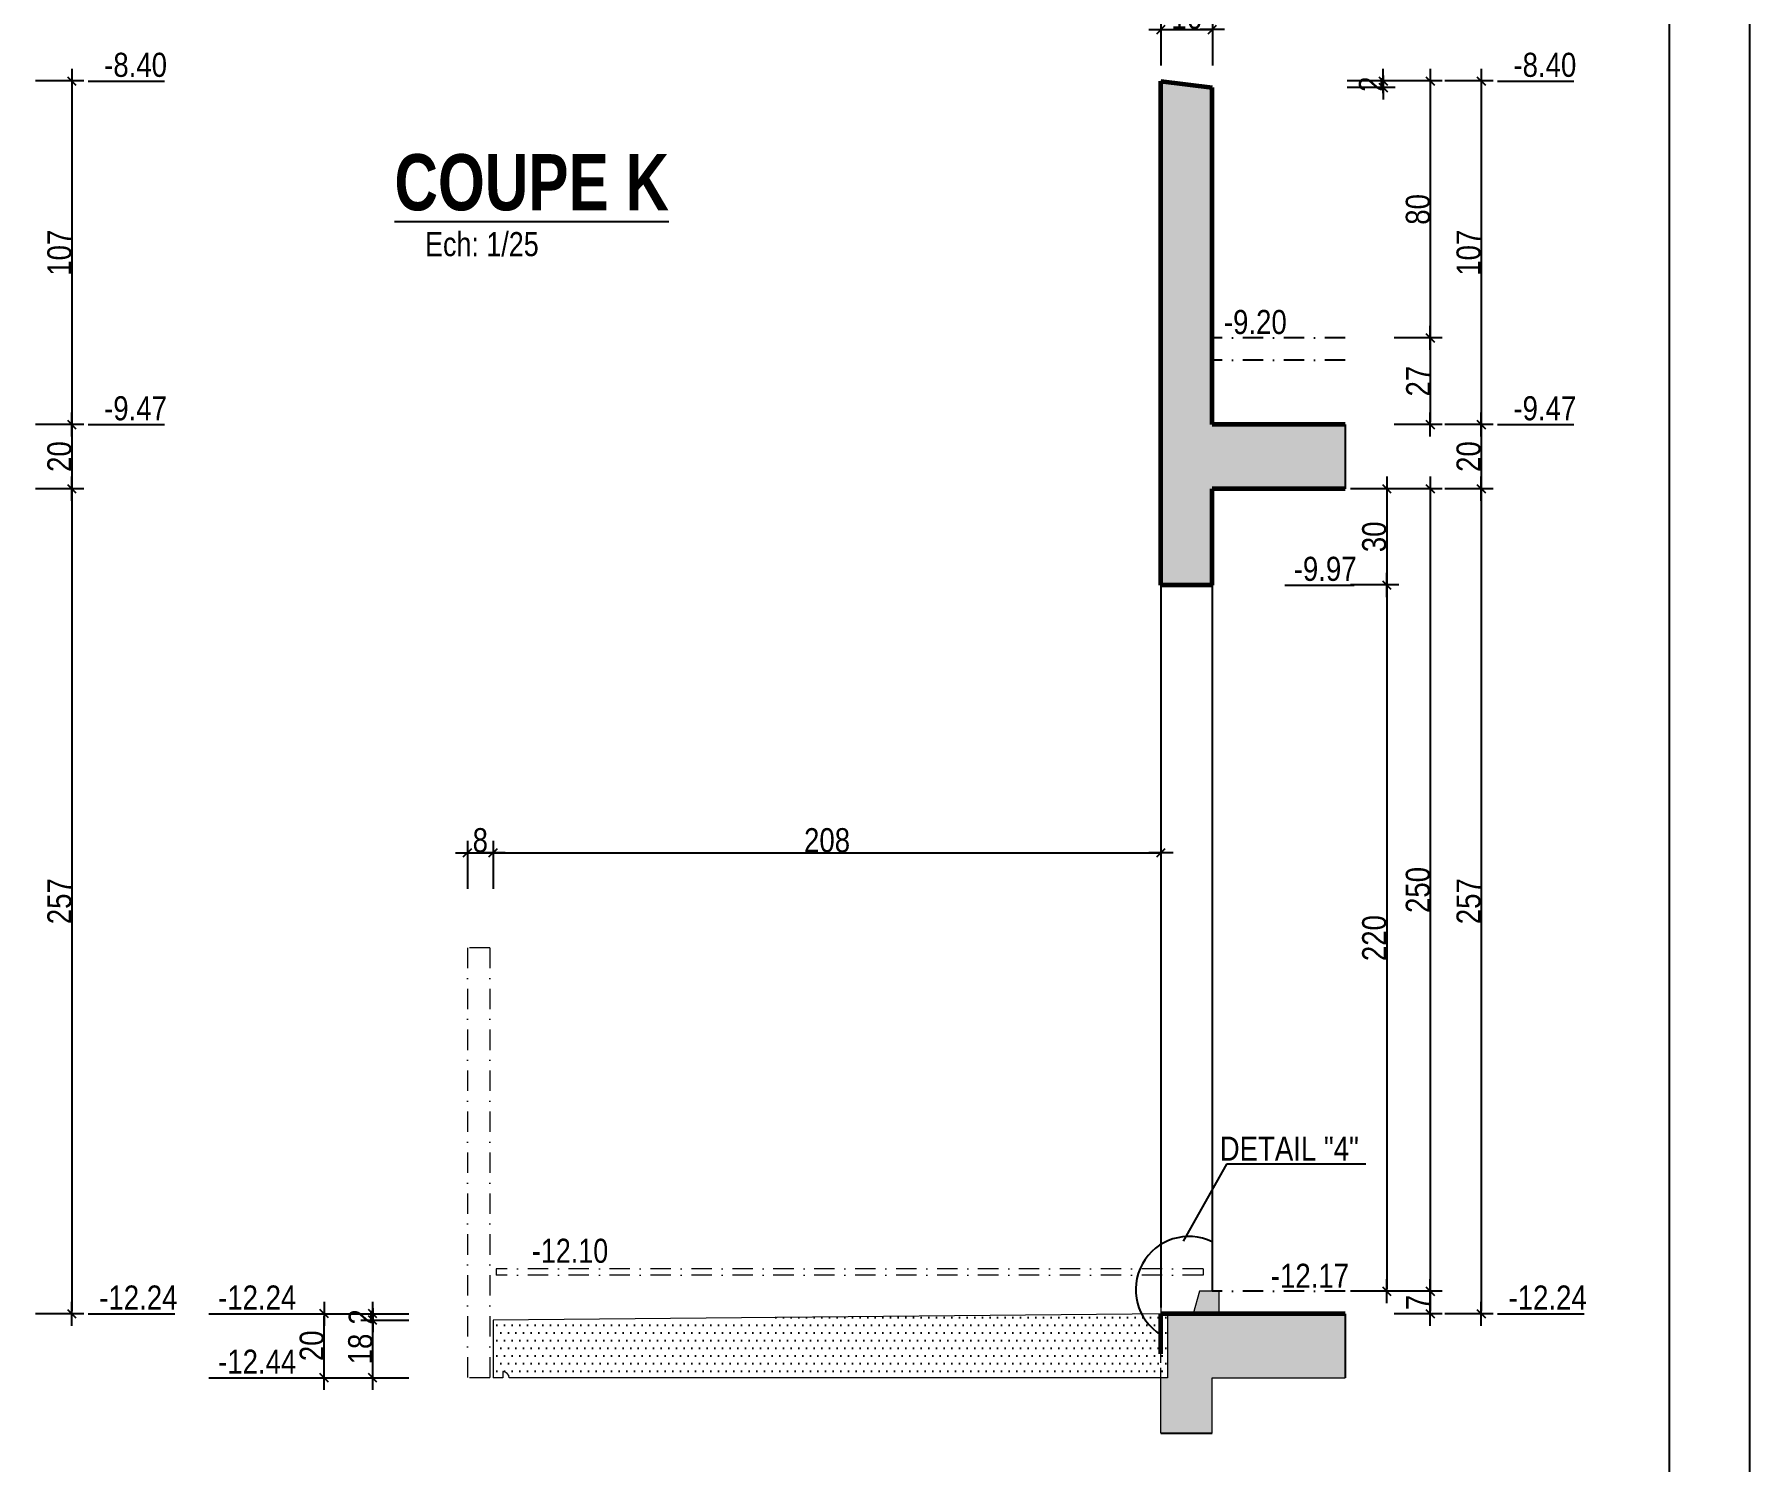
# Model space of a CAD drawing. Header units: millimetres. Extents: x 0 to 26991, y -21919 to -4.
# Drawn here: x 25922 to 26991, y -19557 to -18667 of the extents above; entities that cross this region are included whole.
import ezdxf
from ezdxf.enums import TextEntityAlignment as Align

# ---------------------------------------------------------------- set-up
doc = ezdxf.new("R2010")
doc.units = ezdxf.units.MM
doc.linetypes.add('CACHE', pattern=[9.525, 6.35, -3.175])
doc.linetypes.add('TIRETPTX2', pattern=[50.8, 25.4, -12.7, 0, -12.7])
for name, color, linetype in [('01_cote_gen', 4, 'Continuous'), ('01_linteaux', 2, 'Continuous'), ('01_poch_BN', 9, 'Continuous'), ('01_poch_murs', 253, 'Continuous'), ('01_texte', 230, 'Continuous'), ('AA_COTES', 2, 'Continuous')]:
    doc.layers.add(name, color=color, linetype=linetype)
doc.layers.add('01_murs_coup', color=5, linetype='Continuous', lineweight=60)
doc.layers.add('01_tram_axes', color=2, linetype='TIRETPTX2', lineweight=9)
doc.styles.add('ARIAL NA', font='ARIALN.TTF')
doc.styles.add('impact', font='impact.ttf')
doc.styles.add('MATTE_TXT', font='arial.ttf')
doc.styles.add('STYLE2', font='ARIALN.TTF')
doc.dimstyles.new('JB25', dxfattribs={"dimscale": 0.1, "dimtxt": 150, "dimasz": 15, "dimexe": 0.1, "dimexo": 0.1, "dimgap": 0.09, "dimtad": 1, "dimdec": 1, "dimlfac": 0.5, "dimdsep": 46, "dimtxsty": 'STYLE2', "dimblk1": 'BOND_G', "dimblk2": 'BOND_D', "dimsah": 1, "dimcen": 1.5, "dimdle": 0.01, "dimse1": 1, "dimse2": 1, "dimclrd": 4, "dimclre": 2, "dimclrt": 6, "dimazin": 2, "dimtfac": 2.333333, "dimtdec": 1, "dimtix": 1, "dimtmove": 2, "dimatfit": 3, "dimldrblk": 'BOND_G', "dimfxl": 1, "dimtolj": 1, "dimtzin": 0, "dimarcsym": 0})

# ---------------------------------------------------------------- blocks, each defined once
blk = doc.blocks.new('BOND_G')
at = {"layer": 'AA_COTES', "color": 0}
for p, q in [((0, -5), (0, 15)), ((5, 0), (-5, 0)), ((1.77, 1.77), (-1.77, -1.77))]:
    blk.add_line(p, q, dxfattribs=at)
blk = doc.blocks.new('BOND_D')
at = {"layer": 'AA_COTES', "color": 0}
for p, q in [((5, 0), (-5, 0)), ((-1.77, -1.77), (1.77, 1.77)), ((0, 5), (0, -15))]:
    blk.add_line(p, q, dxfattribs=at)
blk = doc.blocks.new('*D3386')
at = {"layer": '01_cote_gen', "color": 4, "lineweight": -2, "ltscale": 0.1, "transparency": 16777216}
blk.add_line((25945.3, -18697.9), (25945.3, -18908.9), dxfattribs=at)
at = {"layer": 'Defpoints', "color": 0, "ltscale": 0.1, "transparency": 16777216}
for p in [(25955.5, -18696.4), (25945.3, -18910.4), (25955.5, -18910.4)]:
    blk.add_point(p, dxfattribs=at)
at = {"layer": '01_cote_gen', "color": 4, "lineweight": -2, "ltscale": 0.1, "transparency": 16777216, "xscale": 1.5, "yscale": 1.5, "zscale": 1.5}
for name, p, rotation in [('BOND_G', (25945.3, -18696.4), 90), ('BOND_D', (25945.3, -18910.4), 270)]:
    blk.add_blockref(name, p, dxfattribs=dict(at, rotation=rotation))
at = {"layer": '01_cote_gen', "color": 6, "ltscale": 0.1, "transparency": 16777216, "insert": (25937.7, -18803.4), "char_height": 15, "attachment_point": 5, "rotation": 90, "style": 'STYLE2'}
blk.add_mtext('\\A1;107', dxfattribs=at)
blk = doc.blocks.new('*D3387')
at = {"layer": '01_cote_gen', "color": 4, "lineweight": -2, "ltscale": 0.1, "transparency": 16777216}
blk.add_line((25945.3, -18911.9), (25945.3, -18948.9), dxfattribs=at)
at = {"layer": 'Defpoints', "color": 0, "ltscale": 0.1, "transparency": 16777216}
for p in [(25937.8, -18910.4), (25860.6, -18950.4), (25945.3, -18950.4)]:
    blk.add_point(p, dxfattribs=at)
at = {"layer": '01_cote_gen', "color": 4, "lineweight": -2, "ltscale": 0.1, "transparency": 16777216, "xscale": 1.5, "yscale": 1.5, "zscale": 1.5}
for name, p, rotation in [('BOND_G', (25945.3, -18910.4), 90), ('BOND_D', (25945.3, -18950.4), 270)]:
    blk.add_blockref(name, p, dxfattribs=dict(at, rotation=rotation))
at = {"layer": '01_cote_gen', "color": 6, "ltscale": 0.1, "transparency": 16777216, "insert": (25937.7, -18930.4), "char_height": 15, "attachment_point": 5, "rotation": 90, "style": 'STYLE2'}
blk.add_mtext('\\A1;20', dxfattribs=at)
blk = doc.blocks.new('*D3388')
at = {"layer": '01_cote_gen', "color": 4, "lineweight": -2, "ltscale": 0.1, "transparency": 16777216}
blk.add_line((25945.3, -18951.9), (25945.3, -19462.9), dxfattribs=at)
at = {"layer": 'Defpoints', "color": 0, "ltscale": 0.1, "transparency": 16777216}
for p in [(25860.6, -18950.4, 10), (25860.6, -19464.4), (25945.3, -19464.4)]:
    blk.add_point(p, dxfattribs=at)
at = {"layer": '01_cote_gen', "color": 4, "lineweight": -2, "ltscale": 0.1, "transparency": 16777216, "xscale": 1.5, "yscale": 1.5, "zscale": 1.5}
for name, p, rotation in [('BOND_G', (25945.3, -18950.4), 90), ('BOND_D', (25945.3, -19464.4), 270)]:
    blk.add_blockref(name, p, dxfattribs=dict(at, rotation=rotation))
at = {"layer": '01_cote_gen', "color": 6, "ltscale": 0.1, "transparency": 16777216, "insert": (25937.7, -19207.4), "char_height": 15, "attachment_point": 5, "rotation": 90, "style": 'STYLE2'}
blk.add_mtext('\\A1;257', dxfattribs=at)
blk = doc.blocks.new('*D3403')
at = {"layer": '01_cote_gen', "color": 4, "lineweight": -2, "ltscale": 0.1, "transparency": 16777216}
blk.add_line((26625.3, -18664.3), (26654.3, -18664.3), dxfattribs=at)
at = {"layer": 'Defpoints', "color": 0, "ltscale": 0.1, "transparency": 16777216}
for p in [(26655.8, -18664.3), (26623.8, -18696.4), (26655.8, -18700.4)]:
    blk.add_point(p, dxfattribs=at)
at = {"layer": '01_cote_gen', "color": 4, "lineweight": -2, "ltscale": 0.1, "transparency": 16777216, "xscale": 1.5, "yscale": 1.5, "zscale": 1.5, "rotation": 180}
blk.add_blockref('BOND_G', (26623.8, -18664.3), dxfattribs=at)
at = {"layer": '01_cote_gen', "color": 4, "lineweight": -2, "ltscale": 0.1, "transparency": 16777216, "xscale": 1.5, "yscale": 1.5, "zscale": 1.5}
blk.add_blockref('BOND_D', (26655.8, -18664.3), dxfattribs=at)
at = {"layer": '01_cote_gen', "color": 6, "ltscale": 0.1, "transparency": 16777216, "insert": (26639.8, -18656.6), "char_height": 15, "attachment_point": 5, "style": 'STYLE2'}
blk.add_mtext('\\A1;16', dxfattribs=at)
blk = doc.blocks.new('*D3397')
at = {"layer": '01_cote_gen', "color": 4, "lineweight": -2, "ltscale": 0.1, "transparency": 16777216}
blk.add_line((26823.2, -18697.9), (26823.2, -18908.9), dxfattribs=at)
at = {"layer": 'Defpoints', "color": 0, "ltscale": 0.1, "transparency": 16777216}
for p in [(26833.4, -18696.4), (26823.2, -18910.4), (26833.4, -18910.4)]:
    blk.add_point(p, dxfattribs=at)
at = {"layer": '01_cote_gen', "color": 4, "lineweight": -2, "ltscale": 0.1, "transparency": 16777216, "xscale": 1.5, "yscale": 1.5, "zscale": 1.5}
for name, p, rotation in [('BOND_G', (26823.2, -18696.4), 90), ('BOND_D', (26823.2, -18910.4), 270)]:
    blk.add_blockref(name, p, dxfattribs=dict(at, rotation=rotation))
at = {"layer": '01_cote_gen', "color": 6, "ltscale": 0.1, "transparency": 16777216, "insert": (26815.5, -18803.4), "char_height": 15, "attachment_point": 5, "rotation": 90, "style": 'STYLE2'}
blk.add_mtext('\\A1;107', dxfattribs=at)
blk = doc.blocks.new('*D3398')
at = {"layer": '01_cote_gen', "color": 4, "lineweight": -2, "ltscale": 0.1, "transparency": 16777216}
blk.add_line((26823.2, -18911.9), (26823.2, -18948.9), dxfattribs=at)
at = {"layer": 'Defpoints', "color": 0, "ltscale": 0.1, "transparency": 16777216}
for p in [(26815.7, -18910.4), (26738.5, -18950.4), (26823.2, -18950.4)]:
    blk.add_point(p, dxfattribs=at)
at = {"layer": '01_cote_gen', "color": 4, "lineweight": -2, "ltscale": 0.1, "transparency": 16777216, "xscale": 1.5, "yscale": 1.5, "zscale": 1.5}
for name, p, rotation in [('BOND_G', (26823.2, -18910.4), 90), ('BOND_D', (26823.2, -18950.4), 270)]:
    blk.add_blockref(name, p, dxfattribs=dict(at, rotation=rotation))
at = {"layer": '01_cote_gen', "color": 6, "ltscale": 0.1, "transparency": 16777216, "insert": (26815.5, -18930.4), "char_height": 15, "attachment_point": 5, "rotation": 90, "style": 'STYLE2'}
blk.add_mtext('\\A1;20', dxfattribs=at)
blk = doc.blocks.new('*D3399')
at = {"layer": '01_cote_gen', "color": 4, "lineweight": -2, "ltscale": 0.1, "transparency": 16777216}
blk.add_line((26823.2, -18951.9), (26823.2, -19462.9), dxfattribs=at)
at = {"layer": 'Defpoints', "color": 0, "ltscale": 0.1, "transparency": 16777216}
for p in [(26738.5, -18950.4, 10), (26738.5, -19464.4), (26823.2, -19464.4)]:
    blk.add_point(p, dxfattribs=at)
at = {"layer": '01_cote_gen', "color": 4, "lineweight": -2, "ltscale": 0.1, "transparency": 16777216, "xscale": 1.5, "yscale": 1.5, "zscale": 1.5}
for name, p, rotation in [('BOND_G', (26823.2, -18950.4), 90), ('BOND_D', (26823.2, -19464.4), 270)]:
    blk.add_blockref(name, p, dxfattribs=dict(at, rotation=rotation))
at = {"layer": '01_cote_gen', "color": 6, "ltscale": 0.1, "transparency": 16777216, "insert": (26815.5, -19207.4), "char_height": 15, "attachment_point": 5, "rotation": 90, "style": 'STYLE2'}
blk.add_mtext('\\A1;257', dxfattribs=at)
blk = doc.blocks.new('*D3400')
at = {"layer": '01_cote_gen', "color": 4, "lineweight": -2, "ltscale": 0.1, "transparency": 16777216}
blk.add_line((26791.5, -18697.9), (26791.5, -18854.9), dxfattribs=at)
at = {"layer": 'Defpoints', "color": 0, "ltscale": 0.1, "transparency": 16777216}
for p in [(26623.8, -18696.4), (26738.5, -18856.4), (26791.5, -18856.4)]:
    blk.add_point(p, dxfattribs=at)
at = {"layer": '01_cote_gen', "color": 4, "lineweight": -2, "ltscale": 0.1, "transparency": 16777216, "xscale": 1.5, "yscale": 1.5, "zscale": 1.5}
for name, p, rotation in [('BOND_G', (26791.5, -18696.4), 90), ('BOND_D', (26791.5, -18856.4), 270)]:
    blk.add_blockref(name, p, dxfattribs=dict(at, rotation=rotation))
at = {"layer": '01_cote_gen', "color": 6, "ltscale": 0.1, "transparency": 16777216, "insert": (26783.9, -18776.4), "char_height": 15, "attachment_point": 5, "rotation": 90, "style": 'STYLE2'}
blk.add_mtext('\\A1;80', dxfattribs=at)
blk = doc.blocks.new('*D3401')
at = {"layer": '01_cote_gen', "color": 4, "lineweight": -2, "ltscale": 0.1, "transparency": 16777216}
blk.add_line((26791.5, -18857.9), (26791.5, -18908.9), dxfattribs=at)
at = {"layer": 'Defpoints', "color": 0, "ltscale": 0.1, "transparency": 16777216}
for p in [(26784, -18856.4), (26738.5, -18910.4), (26791.5, -18910.4)]:
    blk.add_point(p, dxfattribs=at)
at = {"layer": '01_cote_gen', "color": 4, "lineweight": -2, "ltscale": 0.1, "transparency": 16777216, "xscale": 1.5, "yscale": 1.5, "zscale": 1.5}
for name, p, rotation in [('BOND_G', (26791.5, -18856.4), 90), ('BOND_D', (26791.5, -18910.4), 270)]:
    blk.add_blockref(name, p, dxfattribs=dict(at, rotation=rotation))
at = {"layer": '01_cote_gen', "color": 6, "ltscale": 0.1, "transparency": 16777216, "insert": (26784, -18883.4), "char_height": 15, "attachment_point": 5, "rotation": 90, "style": 'STYLE2'}
blk.add_mtext('\\A1;27', dxfattribs=at)
blk = doc.blocks.new('*D3396')
at = {"layer": '01_cote_gen', "color": 4, "lineweight": -2, "ltscale": 0.1, "transparency": 16777216}
for p, q in [((26762.2, -18694.9), (26762.2, -18693.4)), ((26762.2, -18700.4), (26762.2, -18696.4)), ((26762.2, -18701.9), (26762.2, -18703.4))]:
    blk.add_line(p, q, dxfattribs=at)
at = {"layer": 'Defpoints', "color": 0, "ltscale": 0.1, "transparency": 16777216}
for p in [(26616.9, -18696.4), (26762.2, -18696.4), (26648.9, -18700.4)]:
    blk.add_point(p, dxfattribs=at)
at = {"layer": '01_cote_gen', "color": 4, "lineweight": -2, "ltscale": 0.1, "transparency": 16777216, "xscale": 1.5, "yscale": 1.5, "zscale": 1.5}
for name, p, rotation in [('BOND_D', (26762.2, -18696.4), 270), ('BOND_G', (26762.2, -18700.4), 90)]:
    blk.add_blockref(name, p, dxfattribs=dict(at, rotation=rotation))
at = {"layer": '01_cote_gen', "color": 6, "ltscale": 0.1, "transparency": 16777216, "insert": (26754.6, -18698.4), "char_height": 15, "attachment_point": 5, "rotation": 90, "style": 'STYLE2'}
blk.add_mtext('\\A1;2', dxfattribs=at)
blk = doc.blocks.new('*D3402')
at = {"layer": '01_cote_gen', "color": 4, "lineweight": -2, "ltscale": 0.1, "transparency": 16777216}
blk.add_line((26791.5, -18951.9), (26791.5, -19448.9), dxfattribs=at)
at = {"layer": 'Defpoints', "color": 0, "ltscale": 0.1, "transparency": 16777216}
for p in [(26738.5, -18950.4), (26738.5, -19450.4), (26791.5, -19450.4)]:
    blk.add_point(p, dxfattribs=at)
at = {"layer": '01_cote_gen', "color": 4, "lineweight": -2, "ltscale": 0.1, "transparency": 16777216, "xscale": 1.5, "yscale": 1.5, "zscale": 1.5}
for name, p, rotation in [('BOND_G', (26791.5, -18950.4), 90), ('BOND_D', (26791.5, -19450.4), 270)]:
    blk.add_blockref(name, p, dxfattribs=dict(at, rotation=rotation))
at = {"layer": '01_cote_gen', "color": 6, "ltscale": 0.1, "transparency": 16777216, "insert": (26783.9, -19200.4), "char_height": 15, "attachment_point": 5, "rotation": 90, "style": 'STYLE2'}
blk.add_mtext('\\A1;250', dxfattribs=at)
blk = doc.blocks.new('*D3404')
at = {"layer": '01_cote_gen', "color": 4, "lineweight": -2, "ltscale": 0.1, "transparency": 16777216}
blk.add_line((26791.5, -19451.9), (26791.5, -19462.9), dxfattribs=at)
at = {"layer": 'Defpoints', "color": 0, "ltscale": 0.1, "transparency": 16777216}
for p in [(26776.8, -19450.4), (26738.5, -19464.4), (26791.5, -19464.4)]:
    blk.add_point(p, dxfattribs=at)
at = {"layer": '01_cote_gen', "color": 4, "lineweight": -2, "ltscale": 0.1, "transparency": 16777216, "xscale": 1.5, "yscale": 1.5, "zscale": 1.5}
for name, p, rotation in [('BOND_G', (26791.5, -19450.4), 90), ('BOND_D', (26791.5, -19464.4), 270)]:
    blk.add_blockref(name, p, dxfattribs=dict(at, rotation=rotation))
at = {"layer": '01_cote_gen', "color": 6, "ltscale": 0.1, "transparency": 16777216, "insert": (26784, -19457.4), "char_height": 15, "attachment_point": 5, "rotation": 90, "style": 'STYLE2'}
blk.add_mtext('\\A1;7', dxfattribs=at)
blk = doc.blocks.new('*D3405')
at = {"layer": '01_cote_gen', "color": 4, "lineweight": -2, "ltscale": 0.1, "transparency": 16777216}
blk.add_line((26764.4, -18951.9), (26764.4, -19008.9), dxfattribs=at)
at = {"layer": 'Defpoints', "color": 0, "ltscale": 0.1, "transparency": 16777216}
for p in [(26738.5, -18950.4), (26655.8, -19010.4), (26764.4, -19010.4)]:
    blk.add_point(p, dxfattribs=at)
at = {"layer": '01_cote_gen', "color": 4, "lineweight": -2, "ltscale": 0.1, "transparency": 16777216, "xscale": 1.5, "yscale": 1.5, "zscale": 1.5}
for name, p, rotation in [('BOND_G', (26764.4, -18950.4), 90), ('BOND_D', (26764.4, -19010.4), 270)]:
    blk.add_blockref(name, p, dxfattribs=dict(at, rotation=rotation))
at = {"layer": '01_cote_gen', "color": 6, "ltscale": 0.1, "transparency": 16777216, "insert": (26756.7, -18980.4), "char_height": 15, "attachment_point": 5, "rotation": 90, "style": 'STYLE2'}
blk.add_mtext('\\A1;30', dxfattribs=at)
blk = doc.blocks.new('*D3406')
at = {"layer": '01_cote_gen', "color": 4, "lineweight": -2, "ltscale": 0.1, "transparency": 16777216}
blk.add_line((26764.4, -19011.9), (26764.4, -19448.9), dxfattribs=at)
at = {"layer": 'Defpoints', "color": 0, "ltscale": 0.1, "transparency": 16777216}
for p in [(26744.2, -19010.4), (26744.2, -19450.4), (26764.4, -19450.4)]:
    blk.add_point(p, dxfattribs=at)
at = {"layer": '01_cote_gen', "color": 4, "lineweight": -2, "ltscale": 0.1, "transparency": 16777216, "xscale": 1.5, "yscale": 1.5, "zscale": 1.5}
for name, p, rotation in [('BOND_G', (26764.4, -19010.4), 90), ('BOND_D', (26764.4, -19450.4), 270)]:
    blk.add_blockref(name, p, dxfattribs=dict(at, rotation=rotation))
at = {"layer": '01_cote_gen', "color": 6, "ltscale": 0.1, "transparency": 16777216, "insert": (26756.7, -19230.4), "char_height": 15, "attachment_point": 5, "rotation": 90, "style": 'STYLE2'}
blk.add_mtext('\\A1;220', dxfattribs=at)
blk = doc.blocks.new('*D3408')
at = {"layer": '01_cote_gen', "color": 4, "lineweight": -2, "transparency": 16777216}
blk.add_line((26102.6, -19502.9), (26102.6, -19465.9), dxfattribs=at)
at = {"layer": 'Defpoints', "color": 0, "transparency": 16777216}
for p in [(26102.6, -19464.4), (26659.8, -19464.4), (26207.8, -19504.4)]:
    blk.add_point(p, dxfattribs=at)
at = {"layer": '01_cote_gen', "color": 4, "lineweight": -2, "transparency": 16777216, "xscale": 1.5, "yscale": 1.5, "zscale": 1.5}
for name, p, rotation in [('BOND_D', (26102.6, -19464.4), 90), ('BOND_G', (26102.6, -19504.4), 270)]:
    blk.add_blockref(name, p, dxfattribs=dict(at, rotation=rotation))
at = {"layer": '01_cote_gen', "color": 6, "transparency": 16777216, "insert": (26094.9, -19484.4), "char_height": 15, "attachment_point": 5, "rotation": 90, "style": 'STYLE2'}
blk.add_mtext('\\A1;20', dxfattribs=at)
blk = doc.blocks.new('*D3409')
at = {"layer": '01_cote_gen', "color": 4, "lineweight": -2, "transparency": 16777216}
blk.add_line((26132.8, -19502.9), (26132.8, -19469.9), dxfattribs=at)
at = {"layer": 'Defpoints', "color": 0, "transparency": 16777216}
for p in [(26132.8, -19468.4), (26207.8, -19468.4), (26125.1, -19504.4)]:
    blk.add_point(p, dxfattribs=at)
at = {"layer": '01_cote_gen', "color": 4, "lineweight": -2, "transparency": 16777216, "xscale": 1.5, "yscale": 1.5, "zscale": 1.5}
for name, p, rotation in [('BOND_D', (26132.8, -19468.4), 90), ('BOND_G', (26132.8, -19504.4), 270)]:
    blk.add_blockref(name, p, dxfattribs=dict(at, rotation=rotation))
at = {"layer": '01_cote_gen', "color": 6, "transparency": 16777216, "insert": (26125.1, -19486.4), "char_height": 15, "attachment_point": 5, "rotation": 90, "style": 'STYLE2'}
blk.add_mtext('\\A1;18', dxfattribs=at)
blk = doc.blocks.new('*D3407')
at = {"layer": '01_cote_gen', "color": 4, "lineweight": -2, "transparency": 16777216}
for p, q in [((26132.8, -19462.9), (26132.8, -19461.4)), ((26132.8, -19464.4), (26132.8, -19468.4)), ((26132.8, -19469.9), (26132.8, -19471.4))]:
    blk.add_line(p, q, dxfattribs=at)
at = {"layer": 'Defpoints', "color": 0, "transparency": 16777216}
for p in [(26125.1, -19464.4), (26132.8, -19468.4), (26140.3, -19468.4)]:
    blk.add_point(p, dxfattribs=at)
at = {"layer": '01_cote_gen', "color": 4, "lineweight": -2, "transparency": 16777216, "xscale": 1.5, "yscale": 1.5, "zscale": 1.5}
for name, p, rotation in [('BOND_G', (26132.8, -19464.4), 270), ('BOND_D', (26132.8, -19468.4), 90)]:
    blk.add_blockref(name, p, dxfattribs=dict(at, rotation=rotation))
at = {"layer": '01_cote_gen', "color": 6, "transparency": 16777216, "insert": (26125.3, -19466.4), "char_height": 15, "attachment_point": 5, "rotation": 90, "style": 'STYLE2'}
blk.add_mtext('\\A1;2', dxfattribs=at)
blk = doc.blocks.new('*D3410')
at = {"layer": '01_cote_gen', "color": 4, "lineweight": -2, "transparency": 16777216}
blk.add_line((26193.3, -19177.2), (26206.3, -19177.2), dxfattribs=at)
at = {"layer": 'Defpoints', "color": 0, "transparency": 16777216}
for p in [(26207.8, -19177.2), (26191.8, -19277.1), (26207.8, -19328.6)]:
    blk.add_point(p, dxfattribs=at)
at = {"layer": '01_cote_gen', "color": 4, "lineweight": -2, "transparency": 16777216, "xscale": 1.5, "yscale": 1.5, "zscale": 1.5, "rotation": 180}
blk.add_blockref('BOND_G', (26191.8, -19177.2), dxfattribs=at)
at = {"layer": '01_cote_gen', "color": 4, "lineweight": -2, "transparency": 16777216, "xscale": 1.5, "yscale": 1.5, "zscale": 1.5}
blk.add_blockref('BOND_D', (26207.8, -19177.2), dxfattribs=at)
at = {"layer": '01_cote_gen', "color": 6, "transparency": 16777216, "insert": (26199.8, -19169.5), "char_height": 15, "attachment_point": 5, "style": 'STYLE2'}
blk.add_mtext('\\A1;8', dxfattribs=at)
blk = doc.blocks.new('*D3485')
at = {"layer": '01_cote_gen', "color": 4, "lineweight": -2, "ltscale": 0.1, "transparency": 16777216}
blk.add_line((26209.3, -19177.2), (26622.3, -19177.2), dxfattribs=at)
at = {"layer": 'Defpoints', "color": 0, "ltscale": 0.1, "transparency": 16777216}
for p in [(26623.8, -19177.2), (26207.8, -19199.7), (26623.8, -19199.7)]:
    blk.add_point(p, dxfattribs=at)
at = {"layer": '01_cote_gen', "color": 4, "lineweight": -2, "ltscale": 0.1, "transparency": 16777216, "xscale": 1.5, "yscale": 1.5, "zscale": 1.5, "rotation": 180}
blk.add_blockref('BOND_G', (26207.8, -19177.2), dxfattribs=at)
at = {"layer": '01_cote_gen', "color": 4, "lineweight": -2, "ltscale": 0.1, "transparency": 16777216, "xscale": 1.5, "yscale": 1.5, "zscale": 1.5}
blk.add_blockref('BOND_D', (26623.8, -19177.2), dxfattribs=at)
at = {"layer": '01_cote_gen', "color": 6, "ltscale": 0.1, "transparency": 16777216, "insert": (26415.8, -19169.5), "char_height": 15, "attachment_point": 5, "style": 'STYLE2'}
blk.add_mtext('\\A1;208', dxfattribs=at)

msp = doc.modelspace()

# ---------------------------------------------------------------- hatches: boundary and pattern name
at = {"layer": '01_poch_BN', "ltscale": 0.1}
h = msp.add_hatch(color=256, dxfattribs=at)
h.dxf.hatch_style = 1
h.paths.add_polyline_path([(26738.49, -18910.43), (26655.79, -18910.43), (26655.79, -18700.43), (26623.79, -18696.43), (26623.79, -19010.43), (26655.79, -19010.43), (26655.79, -18950.43), (26738.49, -18950.43)])
h = msp.add_hatch(color=256, dxfattribs=at)
h.dxf.hatch_style = 1
h.paths.add_polyline_path([(26655.79, -19504.43), (26738.49, -19504.43), (26738.49, -19464.43), (26627.79, -19464.43), (26627.79, -19504.43), (26623.79, -19504.43), (26623.79, -19538.83), (26655.79, -19538.83)])
h.paths.add_polyline_path([(26659.79, -19450.43), (26647.79, -19450.43), (26643.79, -19464.43), (26659.79, -19464.43)])
at = {"layer": '01_poch_murs', "ltscale": 5}
h = msp.add_hatch(dxfattribs=at)
h.set_pattern_fill('DOTS', color=256, scale=3)
h.set_pattern_definition([(0, (2280.9426, 3840.9155), (2.38125, 4.7625), [0, -4.7625])])
edge = h.paths.add_edge_path()
edge.add_line((26207.79, -19468.43), (26627.79, -19464.43))
edge.add_line((26627.79, -19464.43), (26627.79, -19504.43))
edge.add_line((26627.79, -19504.43), (26233.79, -19504.43))
edge.add_arc((26229.79, -19504.43), 4, 360, 450)
edge.add_line((26229.79, -19500.43), (26229.79, -19504.43))
edge.add_line((26229.79, -19504.43), (26207.79, -19504.43))
edge.add_line((26207.79, -19504.43), (26207.79, -19468.43))

# ---------------------------------------------------------------- linework, layer by layer
at = {"layer": '01_cote_gen', "ltscale": 0.1}
for p, q in [((26990.52, -20433.97), (26990.52, -17718.97)), ((26623.79, -19538.83), (26655.79, -19538.83))]:
    msp.add_line(p, q, dxfattribs=at)
at = {"layer": '01_cote_gen', "color": 5, "ltscale": 0.1}
msp.add_line((26940.52, -20433.97), (26940.52, -17768.97), dxfattribs=at)
at = {"layer": '01_linteaux', "linetype": 'TIRETPTX2', "ltscale": 0.5}
for p, q in [((26738.49, -18856.43), (26655.79, -18856.43)), ((26738.49, -18870.43), (26655.79, -18870.43)), ((26738.49, -19450.43), (26655.79, -19450.43))]:
    msp.add_line(p, q, dxfattribs=at)
at = {"layer": '01_linteaux'}
for p, q in [((26623.79, -19010.43), (26623.79, -19460.43)), ((26655.79, -19010.43), (26655.79, -19450.43))]:
    msp.add_line(p, q, dxfattribs=at)
at = {"layer": '01_linteaux', "lineweight": 0}
for p, q in [((26623.79, -19401.38), (26623.79, -19464.47)), ((26655.79, -19401.38), (26655.79, -19450.43))]:
    msp.add_line(p, q, dxfattribs=at)
at = {"layer": '01_linteaux', "linetype": 'CACHE', "lineweight": 0}
msp.add_line((26623.79, -19504.43), (26623.79, -19464.47), dxfattribs=at)
at = {"layer": '01_murs_coup'}
for p, q in [((26623.79, -19010.43), (26623.79, -18696.43)), ((26623.79, -18696.43), (26655.79, -18700.43)), ((26655.79, -18910.43), (26655.79, -18700.43)), ((26738.49, -18910.43), (26655.79, -18910.43)), ((26738.49, -18950.43, 9.99), (26655.79, -18950.43, 9.99)), ((26655.79, -19010.43), (26655.79, -18950.43)), ((26655.79, -19010.43), (26623.79, -19010.43)), ((26738.49, -19464.43), (26623.79, -19464.43)), ((26623.79, -19489.32), (26623.79, -19464.43))]:
    msp.add_line(p, q, dxfattribs=at)
at = {"layer": '01_murs_coup', "linetype": 'Continuous', "lineweight": 0}
for p, q in [((26647.79, -19450.43), (26643.79, -19464.43)), ((26659.79, -19450.43), (26647.79, -19450.43)), ((26659.79, -19450.43), (26659.79, -19464.43)), ((26627.79, -19464.43), (26207.79, -19468.43)), ((26207.79, -19468.43), (26207.79, -19504.43)), ((26627.79, -19464.43), (26627.79, -19504.43)), ((26213.79, -19500.43), (26213.79, -19504.43)), ((26213.79, -19504.43), (26207.79, -19504.43)), ((26627.79, -19504.43), (26217.79, -19504.43)), ((26655.79, -19538.83), (26655.79, -19504.43))]:
    msp.add_line(p, q, dxfattribs=at)
at = {"layer": '01_murs_coup', "lineweight": 0}
for p, q in [((26623.79, -19538.83), (26623.79, -19504.43)), ((26655.79, -19504.43), (26738.49, -19504.43))]:
    msp.add_line(p, q, dxfattribs=at)
at = {"layer": '01_murs_coup', "linetype": 'Continuous', "lineweight": 0}
msp.add_arc((26213.79, -19504.43), 4, 0, 90, dxfattribs=at)
at = {"layer": '01_poch_BN', "ltscale": 0.1}
for p, q in [((26738.49, -18910.43), (26738.49, -18950.43)), ((26623.79, -19538.83), (26655.79, -19538.83))]:
    msp.add_line(p, q, dxfattribs=at)
at = {"layer": '01_poch_BN'}
msp.add_line((26738.49, -19464.43), (26738.49, -19504.43), dxfattribs=at)
at = {"layer": '01_texte'}
for p, q in [((25955.51, -18696.43), (26003.11, -18696.43)), ((26833.38, -18696.43), (26880.98, -18696.43)), ((25955.51, -18910.43), (26003.11, -18910.43)), ((26833.38, -18910.43), (26880.98, -18910.43)), ((26701.04, -19010.43), (26744.15, -19010.43)), ((26664.66, -19371.21), (26637.61, -19419.22)), ((26751.37, -19371.21), (26664.66, -19371.21)), ((25955.51, -19464.43), (26009.62, -19464.43)), ((26030.65, -19464.43), (26095.52, -19464.43)), ((26833.38, -19464.43), (26887.5, -19464.43)), ((26030.65, -19504.43), (26095.52, -19504.43))]:
    msp.add_line(p, q, dxfattribs=at)
msp.add_arc((26641.23, -19449.4), 33.11, 63.90095, 238.22958, dxfattribs=at)
at = {"layer": '01_tram_axes', "ltscale": 0.5}
for p, q in [((26191.79, -19236.43), (26191.79, -19504.43)), ((26205.79, -19236.43), (26191.79, -19236.43)), ((26205.79, -19236.43), (26205.79, -19504.43)), ((26650.01, -19436.43), (26209.79, -19436.43)), ((26209.79, -19436.43), (26209.79, -19440.43)), ((26650.01, -19436.43), (26650.01, -19440.43)), ((26650.01, -19440.43), (26209.79, -19440.43)), ((26205.79, -19504.43), (26191.79, -19504.43))]:
    msp.add_line(p, q, dxfattribs=at)

# ---------------------------------------------------------------- texts
at = {"layer": '01_texte', "style": 'ARIAL NA'}
for s, p in [('-8.40', (25965.49, -18693.82)), ('-8.40', (26843.36, -18693.82)), ('-9.20', (26663, -18854.06)), ('-9.47', (25965.46, -18907.82)), ('-9.47', (26843.33, -18907.82)), ('-9.97', (26706.5, -19007.82)), ('DETAIL "4"', (26660.39, -19369.05)), ('-12.17', (26692.23, -19448.26, -5)), ('-12.24', (25962.45, -19461.82)), ('-12.24', (26036.47, -19461.81)), ('-12.24', (26840.32, -19461.82)), ('-12.44', (26036.47, -19501.81))]:
    msp.add_text(s, height=15, dxfattribs=at).set_placement(p)
at = {"layer": '01_texte', "style": 'impact'}
msp.add_text('%%UCOUPE K', height=35, dxfattribs=at).set_placement((26231.83, -18787.48), align=Align.BOTTOM_CENTER)
at = {"layer": '01_texte', "style": 'MATTE_TXT', "width": 0.8}
for s, p in [('Ech: 1/25', (26200.79, -18810.04)), ('-12.10', (26255.72, -19437.19))]:
    msp.add_text(s, height=15, dxfattribs=at).set_placement(p, align=Align.BOTTOM_CENTER)

# ---------------------------------------------------------------- dimensions: what is measured, and where the dimension line sits
at = {"layer": '01_cote_gen', "ltscale": 0.1}
for base, p1, p2, picture, middle in [((26655.79, -18664.29), (26623.79, -18696.43), (26655.79, -18700.43), '*D3403', (26639.79, -18656.63)), ((26623.79, -19177.19), (26207.79, -19199.69), (26623.79, -19199.69), '*D3485', (26415.79, -19169.52))]:
    dim = msp.add_linear_dim(base=base, p1=p1, p2=p2, dimstyle='JB25', dxfattribs=at)
    dim.commit()
    dim.dimension.update_dxf_attribs({"geometry": picture, "text_midpoint": middle})
for base, p1, p2, picture, middle in [((25945.33, -18910.43), (25955.51, -18696.43), (25955.51, -18910.43), '*D3386', (25937.66, -18803.43)), ((26762.15, -18696.43), (26648.92, -18700.43), (26616.92, -18696.43), '*D3396', (26754.61, -18698.43)), ((26791.52, -18856.43), (26623.79, -18696.43), (26738.49, -18856.43), '*D3400', (26783.85, -18776.43)), ((26823.2, -18910.43), (26833.38, -18696.43), (26833.38, -18910.43), '*D3397', (26815.53, -18803.43)), ((26791.52, -18910.43), (26784.02, -18856.43), (26738.49, -18910.43), '*D3401', (26783.98, -18883.43)), ((25945.33, -18950.43), (25937.83, -18910.43), (25860.62, -18950.43), '*D3387', (25937.66, -18930.43)), ((26823.2, -18950.43), (26815.7, -18910.43), (26738.49, -18950.43), '*D3398', (26815.53, -18930.43)), ((25945.33, -19464.43), (25860.62, -18950.43, 9.99), (25860.62, -19464.43), '*D3388', (25937.66, -19207.43)), ((26764.41, -19010.43), (26738.49, -18950.43), (26655.79, -19010.43), '*D3405', (26756.74, -18980.43)), ((26823.2, -19464.43), (26738.49, -18950.43, 9.99), (26738.49, -19464.43), '*D3399', (26815.53, -19207.43)), ((26791.52, -19450.43), (26738.49, -18950.43), (26738.49, -19450.43), '*D3402', (26783.85, -19200.43)), ((26764.41, -19450.43), (26744.15, -19010.43), (26744.15, -19450.43), '*D3406', (26756.74, -19230.43)), ((26791.52, -19464.43), (26776.75, -19450.43), (26738.49, -19464.43), '*D3404', (26784.01, -19457.43))]:
    dim = msp.add_linear_dim(base=base, p1=p1, p2=p2, angle=90, dimstyle='JB25', dxfattribs=at)
    dim.commit()
    dim.dimension.update_dxf_attribs({"geometry": picture, "text_midpoint": middle})
at = {"layer": '01_cote_gen'}
dim = msp.add_linear_dim(base=(26207.79, -19177.19), p1=(26191.79, -19277.05), p2=(26207.79, -19328.58), dimstyle='JB25', dxfattribs=at)
dim.commit()
dim.dimension.update_dxf_attribs({"geometry": '*D3410', "text_midpoint": (26199.79, -19169.52)})
for base, p1, p2, picture, middle in [((26102.55, -19464.43), (26207.79, -19504.43), (26659.79, -19464.43), '*D3408', (26094.88, -19484.43)), ((26132.81, -19468.43), (26125.05, -19464.43), (26140.31, -19468.43), '*D3407', (26125.27, -19466.43)), ((26132.81, -19468.43), (26125.05, -19504.43), (26207.79, -19468.43), '*D3409', (26125.14, -19486.43))]:
    dim = msp.add_linear_dim(base=base, p1=p1, p2=p2, angle=90, dimstyle='JB25', dxfattribs=at)
    dim.commit()
    dim.dimension.update_dxf_attribs({"geometry": picture, "text_midpoint": middle})

doc.saveas('drawing.dxf')
